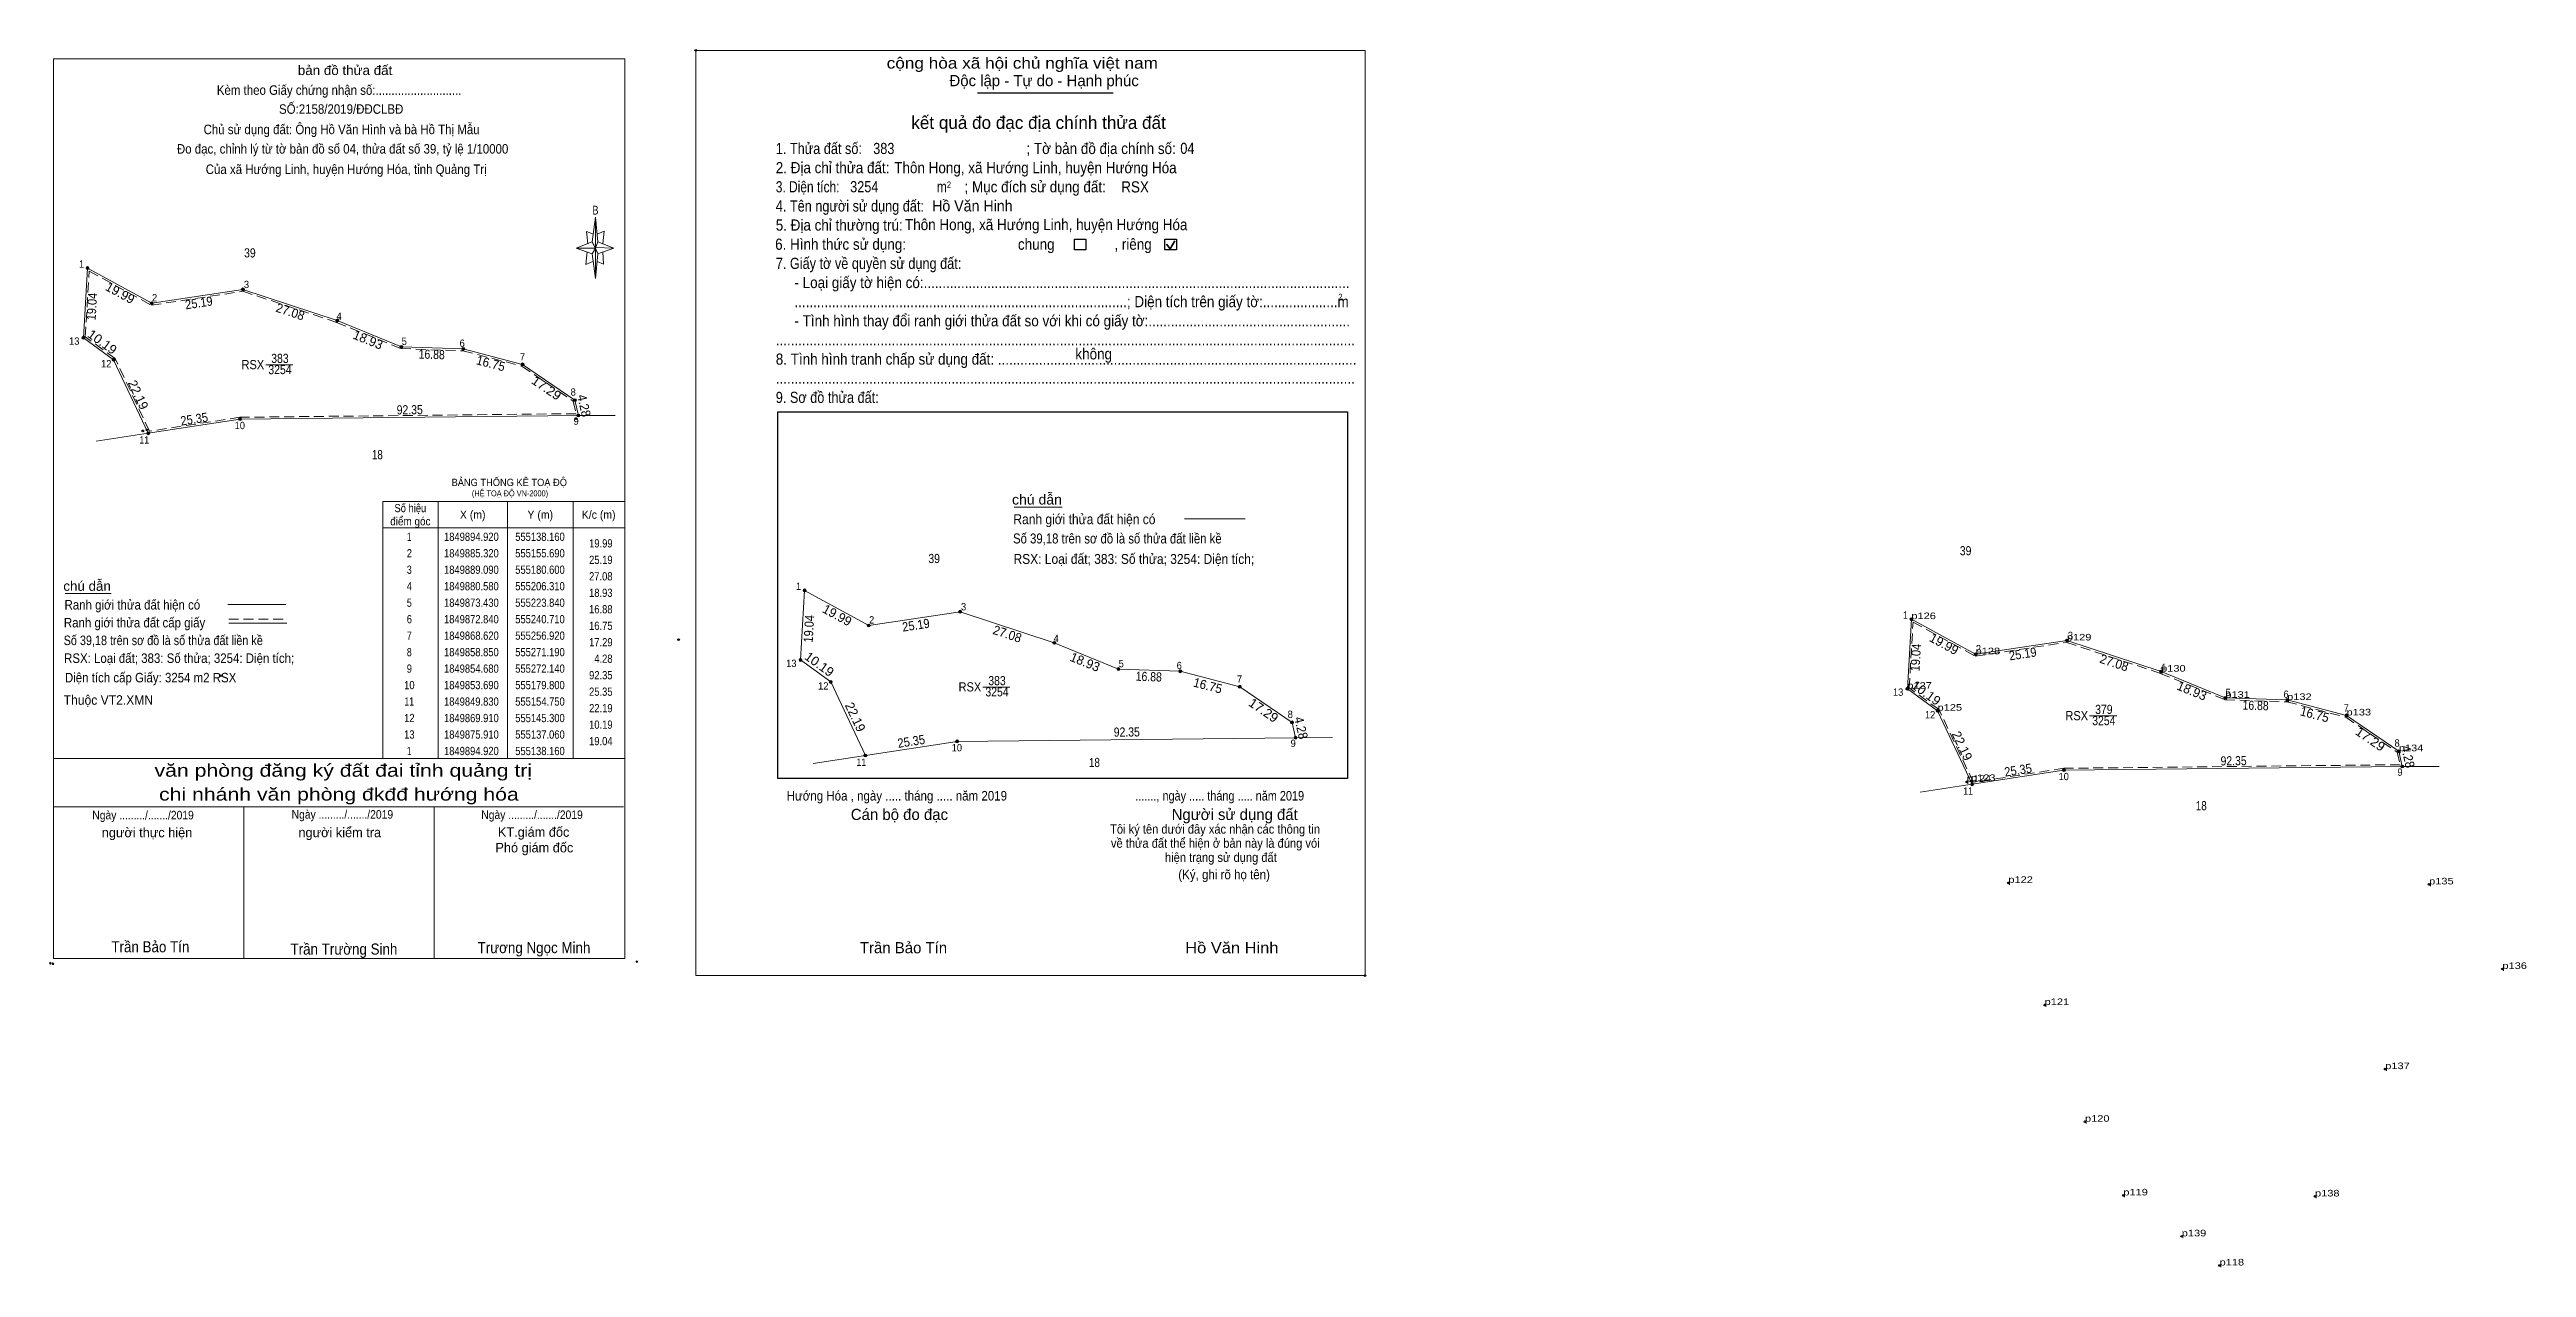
# Model space of a CAD drawing. Header units: metres. Extents: x 554630 to 555306, y 1849718 to 1850050.
import ezdxf
from ezdxf.enums import TextEntityAlignment as Align

# ---------------------------------------------------------------- set-up
doc = ezdxf.new("R2010")
doc.units = ezdxf.units.M
doc.header["$LTSCALE"] = 0.9
doc.header["$PDMODE"] = 32
doc.header["$PDSIZE"] = 0.45
doc.linetypes.add('MEDIUM_DASHED', pattern=[4.5, 3, -1.5])
for name, color, linetype, lineweight in [('1', 7, 'MEDIUM_DASHED', 13), ('17', 7, 'Continuous', 13), ('28', 7, 'Continuous', 13), ('5', 7, 'Continuous', 13), ('6', 7, 'Continuous', 13), ('63', 7, 'Continuous', 13), ('7', 7, 'Continuous', 25)]:
    doc.layers.add(name, color=color, linetype=linetype, lineweight=lineweight)
doc.layers.add('12', color=7, linetype='Continuous')

msp = doc.modelspace()

# ---------------------------------------------------------------- hatches: boundary and pattern name
at = {"layer": '63'}
for points in [[(554640.81, 1849990.77, 1), (554640.01, 1849990.77, 1)], [(554683.25, 1849984.94, 1), (554682.45, 1849984.94, 1)], [(554658.34, 1849981.17, 1), (554657.54, 1849981.17, 1)], [(554639.71, 1849971.76, 1), (554638.91, 1849971.76, 1)], [(554708.96, 1849976.43, 1), (554708.16, 1849976.43, 1)], [(554647.95, 1849965.76, 1), (554647.15, 1849965.76, 1)], [(554726.49, 1849969.28, 1), (554725.69, 1849969.28, 1)], [(554743.36, 1849968.69, 1), (554742.56, 1849968.69, 1)], [(554759.57, 1849964.47, 1), (554758.77, 1849964.47, 1)], [(554773.84, 1849954.7, 1), (554773.04, 1849954.7, 1)], [(554774.79, 1849950.53, 1), (554773.99, 1849950.53, 1)], [(554657.4, 1849945.68, 1), (554656.6, 1849945.68, 1)], [(554682.45, 1849949.54, 1), (554681.65, 1849949.54, 1)], [(554836.5, 1849902.78, 1), (554835.7, 1849902.78, 1)], [(554878.94, 1849896.95, 1), (554878.14, 1849896.95, 1)], [(554854.03, 1849893.18, 1), (554853.23, 1849893.18, 1)], [(555138.56, 1849894.92, 1), (555137.76, 1849894.92, 1)], [(555181, 1849889.09, 1), (555180.2, 1849889.09, 1)], [(554835.4, 1849883.77, 1), (554834.6, 1849883.77, 1)], [(554904.65, 1849888.44, 1), (554903.85, 1849888.44, 1)], [(555156.09, 1849885.32, 1), (555155.29, 1849885.32, 1)], [(554843.64, 1849877.77, 1), (554842.84, 1849877.77, 1)], [(554922.18, 1849881.29, 1), (554921.38, 1849881.29, 1)], [(554939.05, 1849880.7, 1), (554938.25, 1849880.7, 1)], [(554955.26, 1849876.48, 1), (554954.46, 1849876.48, 1)], [(555137.46, 1849875.91, 1), (555136.66, 1849875.91, 1)], [(555206.71, 1849880.58, 1), (555205.91, 1849880.58, 1)], [(555145.7, 1849869.91, 1), (555144.9, 1849869.91, 1)], [(555224.24, 1849873.43, 1), (555223.44, 1849873.43, 1)], [(555241.11, 1849872.84, 1), (555240.31, 1849872.84, 1)], [(554969.53, 1849866.71, 1), (554968.73, 1849866.71, 1)], [(554970.48, 1849862.54, 1), (554969.68, 1849862.54, 1)], [(555257.32, 1849868.62, 1), (555256.52, 1849868.62, 1)], [(554853.09, 1849857.69, 1), (554852.29, 1849857.69, 1)], [(554878.14, 1849861.55, 1), (554877.34, 1849861.55, 1)], [(555271.59, 1849858.85, 1), (555270.79, 1849858.85, 1)], [(555155.15, 1849849.83, 1), (555154.35, 1849849.83, 1)], [(555180.2, 1849853.69, 1), (555179.4, 1849853.69, 1)], [(555272.54, 1849854.68, 1), (555271.74, 1849854.68, 1)]]:
    msp.add_hatch(color=256, dxfattribs=at).paths.add_polyline_path(points)

# ---------------------------------------------------------------- linework, layer by layer
at = {"layer": '1'}
for points in [[(554640.86, 1849989.95), (554657.85, 1849980.65), (554682.81, 1849984.43), (554708.39, 1849975.96), (554725.98, 1849968.78), (554742.89, 1849968.19), (554758.96, 1849964.01), (554773, 1849954.4), (554773.76, 1849951.02), (554682.01, 1849950.04), (554657.29, 1849946.23), (554647.95, 1849966.09), (554639.82, 1849972)], [(555138.61, 1849894.1), (555155.6, 1849884.8), (555180.56, 1849888.58), (555206.14, 1849880.11), (555223.73, 1849872.93), (555240.64, 1849872.34), (555256.71, 1849868.16), (555270.75, 1849858.55), (555271.51, 1849855.17), (555179.76, 1849854.19), (555155.04, 1849850.38), (555145.7, 1849870.24), (555137.57, 1849876.15)]]:
    msp.add_lwpolyline(points, close=True, dxfattribs=at)
at = {"layer": '17'}
for p, q in [((554893.3, 1849925.48), (554906.44, 1849925.48)), ((554634.35, 1849901.96), (554646.9, 1849901.96))]:
    msp.add_line(p, q, dxfattribs=at)
at = {"layer": '28'}
for points in [[(554657, 1849945.68), (554682.05, 1849949.54), (554774.39, 1849950.53)], [(554852.69, 1849857.69), (554877.74, 1849861.55), (554970.08, 1849862.54)], [(555154.75, 1849849.83), (555179.8, 1849853.69), (555272.14, 1849854.68)]]:
    msp.add_lwpolyline(points, dxfattribs=at)
at = {"layer": '5'}
for p, q in [((554778.15, 1849997.95), (554779.01, 1850004.7)), ((554779.7, 1849997.95), (554784.04, 1849996.22)), ((554778.15, 1849994.65), (554773.81, 1849996.22)), ((554779.7, 1849994.65), (554779.01, 1849987.9)), ((554781.26, 1849991.88), (554779.53, 1849992.57)), ((554781.09, 1849995.18), (554781.26, 1849991.88)), ((554631.1, 1849856.85), (554787.03, 1849856.85)), ((554631.1, 1849843.68), (554786.68, 1849843.68)), ((554631.1, 1849843.68), (554786.68, 1849843.68)), ((554631.1, 1849843.68), (554786.68, 1849843.68)), ((554683.08, 1849802.28), (554683.08, 1849843.68)), ((554735.05, 1849802.28), (554735.05, 1849843.68))]:
    msp.add_line(p, q, dxfattribs=at)
for points in [[(554631.1, 1850047.95), (554787.03, 1850047.95), (554787.03, 1849802.28), (554631.1, 1849802.28)], [(554779.01, 1850004.7), (554779.7, 1849997.95), (554779.01, 1849996.22)], [(554779.01, 1849996.22), (554773.81, 1849996.22), (554778.15, 1849997.95), (554779.7, 1849994.65), (554784.04, 1849996.22), (554779.01, 1849996.38)], [(554779.01, 1849996.22), (554779.01, 1849987.9), (554778.15, 1849994.65)]]:
    msp.add_lwpolyline(points, close=True, dxfattribs=at)
for points in [[(554779.01, 1849996.22), (554778.15, 1849997.95), (554773.81, 1849996.22)], [(554778.49, 1850000.03), (554776.58, 1850000.72), (554776.93, 1849997.42)], [(554779.53, 1850000.03), (554781.43, 1850000.89), (554781.09, 1849997.42)], [(554776.76, 1849995.18), (554776.41, 1849991.71), (554778.31, 1849992.57)], [(554779.01, 1849996.22), (554779.7, 1849994.65), (554784.04, 1849996.22)], [(554787.03, 1849802.28), (554631.1, 1849802.28), (554631.1, 1849843.68)]]:
    msp.add_lwpolyline(points, dxfattribs=at)
for p in [(554630.28, 1849800.94), (554630.98, 1849800.82)]:
    msp.add_point(p, dxfattribs=at)
at = {"layer": '6'}
for p, q in [((554939.76, 1849922.32), (554956.35, 1849922.32)), ((554678.7, 1849898.94), (554694.54, 1849898.94)), ((554678.95, 1849893.86), (554694.78, 1849893.86))]:
    msp.add_line(p, q, dxfattribs=at)
at = {"layer": '6', "linetype": 'MEDIUM_DASHED'}
msp.add_line((554678.95, 1849894.95), (554694.88, 1849894.95), dxfattribs=at)
at = {"layer": '6'}
msp.add_point((554790.33, 1849801.41), dxfattribs=at)
at = {"layer": '63'}
for p, q in [((554689.05, 1849964.35), (554696.44, 1849964.35)), ((554774.39, 1849950.53), (554784.46, 1849950.55)), ((554657, 1849945.68), (554642.79, 1849943.49)), ((554736.09, 1849927.05), (554736.09, 1849856.85)), ((554754.99, 1849927.05), (554754.99, 1849856.85)), ((554772.99, 1849927.05), (554772.99, 1849856.85)), ((554720.97, 1849919.85), (554787.03, 1849919.85)), ((554884.74, 1849876.36), (554892.13, 1849876.36)), ((554970.08, 1849862.54), (554980.15, 1849862.56)), ((555186.8, 1849868.5), (555194.19, 1849868.5)), ((554852.69, 1849857.69), (554838.48, 1849855.5)), ((555154.75, 1849849.83), (555140.54, 1849847.64)), ((555272.14, 1849854.68), (555282.21, 1849854.7))]:
    msp.add_line(p, q, dxfattribs=at)
for points in [[(554640.41, 1849990.77), (554657.94, 1849981.17), (554682.85, 1849984.94), (554708.56, 1849976.43), (554726.09, 1849969.28), (554742.96, 1849968.69), (554759.17, 1849964.47), (554773.44, 1849954.7), (554774.39, 1849950.53), (554682.05, 1849949.54), (554657, 1849945.68), (554647.55, 1849965.76), (554639.31, 1849971.76)], [(554720.97, 1849927.05), (554787.03, 1849927.05), (554787.03, 1849856.85), (554720.97, 1849856.85)], [(554836.1, 1849902.78), (554853.63, 1849893.18), (554878.54, 1849896.95), (554904.25, 1849888.44), (554921.78, 1849881.29), (554938.65, 1849880.7), (554954.86, 1849876.48), (554969.13, 1849866.71), (554970.08, 1849862.54), (554877.74, 1849861.55), (554852.69, 1849857.69), (554843.24, 1849877.77), (554835, 1849883.77)], [(555138.16, 1849894.92), (555155.69, 1849885.32), (555180.6, 1849889.09), (555206.31, 1849880.58), (555223.84, 1849873.43), (555240.71, 1849872.84), (555256.92, 1849868.62), (555271.19, 1849858.85), (555272.14, 1849854.68), (555179.8, 1849853.69), (555154.75, 1849849.83), (555145.3, 1849869.91), (555137.06, 1849875.91)]]:
    msp.add_lwpolyline(points, close=True, dxfattribs=at)
for centre in [(554640.41, 1849990.77), (554682.85, 1849984.94), (554657.94, 1849981.17), (554639.31, 1849971.76), (554708.56, 1849976.43), (554647.55, 1849965.76), (554726.09, 1849969.28), (554742.96, 1849968.69), (554759.17, 1849964.47), (554773.44, 1849954.7), (554774.39, 1849950.53), (554657, 1849945.68), (554682.05, 1849949.54), (554836.1, 1849902.78), (554878.54, 1849896.95), (554853.63, 1849893.18), (555138.16, 1849894.92), (555180.6, 1849889.09), (554835, 1849883.77), (554904.25, 1849888.44), (555155.69, 1849885.32), (554843.24, 1849877.77), (554921.78, 1849881.29), (554938.65, 1849880.7), (554954.86, 1849876.48), (555137.06, 1849875.91), (555206.31, 1849880.58), (555145.3, 1849869.91), (555223.84, 1849873.43), (555240.71, 1849872.84), (554969.13, 1849866.71), (554970.08, 1849862.54), (555256.92, 1849868.62), (554852.69, 1849857.69), (554877.74, 1849861.55), (555271.19, 1849858.85), (555154.75, 1849849.83), (555179.8, 1849853.69), (555272.14, 1849854.68)]:
    msp.add_circle(centre, 0.4, dxfattribs=at)
at = {"layer": '7'}
for p, q in [((554883.34, 1850038.65), (554920.28, 1850038.65)), ((554828.81, 1849951.53), (554984.32, 1849951.53)), ((554984.32, 1849951.53), (554984.32, 1849851.42))]:
    msp.add_line(p, q, dxfattribs=at)
at = {"layer": '7', "lineweight": 35}
for p, q in [((554935.9, 1849996), (554937.17, 1849998.26)), ((554934.86, 1849997.35), (554935.9, 1849996))]:
    msp.add_line(p, q, dxfattribs=at)
at = {"layer": '7', "lineweight": 13}
msp.add_lwpolyline([(554806.41, 1850050.23), (554989.07, 1850050.23), (554989.07, 1849797.58), (554806.41, 1849797.58)], close=True, dxfattribs=at)
at = {"layer": '7'}
for points in [[(554909.77, 1849998.7), (554912.91, 1849998.7), (554912.91, 1849995.78), (554909.77, 1849995.78)], [(554934.46, 1849998.7), (554937.59, 1849998.7), (554937.59, 1849995.78), (554934.46, 1849995.78)]]:
    msp.add_lwpolyline(points, close=True, dxfattribs=at)
msp.add_lwpolyline([(554984.32, 1849851.42), (554828.81, 1849851.42), (554828.81, 1849951.53)], dxfattribs=at)
for p in [(554806.41, 1850050.23), (554640.41, 1849990.77), (554682.86, 1849984.94), (554657.94, 1849981.17), (554639.31, 1849971.76), (554708.56, 1849976.43), (554647.55, 1849965.76), (554726.09, 1849969.28), (554742.96, 1849968.69), (554759.17, 1849964.48), (554773.44, 1849954.7), (554655.5, 1849946.33), (554656.67, 1849946.57), (554773.75, 1849949.63), (554836.1, 1849902.78), (554878.55, 1849896.95), (554801.71, 1849889.32), (554853.63, 1849893.18), (555138.16, 1849894.92), (554835, 1849883.77), (554904.25, 1849888.44), (555155.69, 1849885.32), (555180.6, 1849889.09), (554676.77, 1849879.47), (554843.24, 1849877.77), (554921.78, 1849881.29), (554938.65, 1849880.7), (554954.86, 1849876.49), (555137.06, 1849875.91), (555206.31, 1849880.58), (555145.3, 1849869.91), (555223.84, 1849873.43), (555240.71, 1849872.84), (554969.13, 1849866.71), (555256.92, 1849868.62), (555271.19, 1849858.85), (555153.25, 1849850.48), (555154.42, 1849850.72), (555164.63, 1849822.9), (555279.46, 1849822.48), (554989.07, 1849797.58), (555299.46, 1849799.4), (555174.52, 1849789.55), (555267.48, 1849772.05), (555185.54, 1849757.68), (555196, 1849737.56), (555248.32, 1849737.28), (555211.95, 1849726.39), (555222.27, 1849718.43)]:
    msp.add_point(p, dxfattribs=at)

# ---------------------------------------------------------------- texts
at = {"layer": '1'}
for s, width, p in [('39', 0.85, (554684.735, 1849993.68)), ('RSX', 0.9, (554685.54, 1849963.17)), ('3254', 0.85, (554692.935, 1849961.81)), ('383', 0.85, (554692.93, 1849964.87)), ('18', 0.8, (554719.52, 1849938.59)), ('39', 0.85, (554871.475, 1849910.23)), ('39', 0.85, (555152.965, 1849912.35)), ('RSX', 0.9, (554881.23, 1849875.18)), ('3254', 0.85, (554888.625, 1849873.82)), ('383', 0.85, (554888.62, 1849876.88)), ('RSX', 0.9, (555183.29, 1849867.32)), ('379', 0.85, (555190.685, 1849869.02)), ('3254', 0.85, (555190.685, 1849865.96)), ('18', 0.8, (554915.21, 1849854.53)), ('18', 0.8, (555217.27, 1849842.74))]:
    msp.add_text(s, height=2.5, dxfattribs=dict(at, width=width)).set_placement(p, align=Align.CENTER)
for s, height, width, p in [('BẢNG THỐNG KÊ TOẠ ĐỘ ', 1.992, 0.95, (554739.77, 1849931.26)), ('(HỆ TOẠ ĐỘ VN-2000)', 1.611, 0.9, (554745.31, 1849928.46)), ('Hướng Hóa , ngày ..... tháng ..... năm 2019', 2.614, 0.9, (554831.23, 1849845.39)), ('Hồ Văn Hinh', 3.05, 1.1, (554939.99, 1849803.67))]:
    msp.add_text(s, height=height, dxfattribs=dict(at, width=width)).set_placement(p)
msp.add_text('Trần Bảo Tín', height=3.05, dxfattribs=at).set_placement((554851.21, 1849803.67))
at = {"layer": '12', "width": 1.25}
for s, p in [('p126', (555138.16, 1849894.92)), ('p129', (555180.6, 1849889.09)), ('p128', (555155.69, 1849885.32)), ('p127', (555137.06, 1849875.91)), ('p130', (555206.31, 1849880.58)), ('p125', (555145.3, 1849869.91)), ('p131', (555223.84, 1849873.43)), ('p132', (555240.71, 1849872.84)), ('p133', (555256.92, 1849868.62)), ('p134', (555271.19, 1849858.85)), ('p124', (555153.25, 1849850.48)), ('p123', (555154.42, 1849850.72)), ('p122', (555164.63, 1849822.9)), ('p135', (555279.46, 1849822.48)), ('p136', (555299.46, 1849799.4)), ('p121', (555174.52, 1849789.55)), ('p137', (555267.48, 1849772.05)), ('p120', (555185.54, 1849757.68)), ('p119', (555196, 1849737.56)), ('p138', (555248.32, 1849737.28)), ('p139', (555211.95, 1849726.39)), ('p118', (555222.27, 1849718.43))]:
    msp.add_text(s, height=1.8, dxfattribs=at).set_placement(p)
at = {"layer": '5'}
for s, height, width, p in [('bản đồ thửa đất', 2.599, 1.05, (554710.705, 1850043.48)), ('Kèm theo Giấy chứng nhận số:...........................', 2.599, 0.9, (554709.095, 1850038.08)), ('SỐ:2158/2019/ĐĐCLBĐ', 2.6, 0.9, (554709.645, 1850032.9)), ('Đo đạc, chỉnh lý từ tờ bản đồ số 04, thửa đất số 39, tỷ lệ 1/10000 ', 2.6, 0.9, (554710.48, 1850022.03)), ('Chủ sử dụng đất: Ông Hồ Văn Hình và bà Hồ Thị Mẫu', 2.6, 0.9, (554709.755, 1850027.34)), ('Của xã Hướng Linh, huyện Hướng Hóa, tỉnh Quảng Trị', 2.6, 0.9, (554711.01, 1850016.46)), ('B', 2.387, 0.75, (554779.055, 1850005.39)), ('văn phòng đăng ký đất đai tỉnh quảng trị', 3.465, 1.25, (554710.23, 1849851.89)), ('chi nhánh văn phòng đkđđ hướng hóa', 3.465, 1.25, (554709.025, 1849845.38)), ('Ngày ........./......./2019', 2.339, 0.9, (554655.575, 1849840.24)), ('Ngày ........./......./2019', 2.339, 0.9, (554709.97, 1849840.43)), ('Ngày ........./......./2019', 2.339, 0.9, (554761.73, 1849840.34)), ('Trần Bảo Tín', 3.03, 0.9, (554657.575, 1849803.94)), ('Trần Trường Sinh', 3.03, 0.9, (554710.395, 1849803.32)), ('Trương Ngọc Minh', 3.03, 0.9, (554762.265, 1849803.71))]:
    msp.add_text(s, height=height, dxfattribs=dict(at, width=width)).set_placement(p, align=Align.CENTER)
for s, height, p in [('người thực hiện', 2.599, (554656.66, 1849835.36)), ('người kiểm tra', 2.599, (554709.265, 1849835.38)), ('KT.giám đốc', 2.6, (554762.165, 1849835.49)), ('Phó giám đốc', 2.6, (554762.365, 1849831.23))]:
    msp.add_text(s, height=height, dxfattribs=at).set_placement(p, align=Align.CENTER)
at = {"layer": '6'}
for s, height, width, p in [('RSX', 3.05, 0.9, (554922.53, 1850011.42)), ('Hồ Văn Hinh', 3.05, 0.95, (554870.91, 1850006.24)), ('chú dẫn', 2.723, 1.05, (554892.73, 1849926.21)), ('Ranh giới thửa đất hiện có ', 2.723, 0.9, (554893.09, 1849920.85)), ('Số 39,18 trên sơ đồ là số thửa đất liền kề', 2.723, 0.85, (554893, 1849915.58)), ('RSX: Loại đất; 383: Số thửa; 3254: Diện tích;', 2.72, 0.9, (554893.13, 1849909.99)), ('chú dẫn', 2.599, 1.05, (554633.81, 1849902.66)), ('Ranh giới thửa đất hiện có ', 2.599, 0.9, (554634.15, 1849897.54)), ('Số 39,18 trên sơ đồ là số thửa đất liền kề', 2.6, 0.85, (554633.91, 1849887.83)), ('Ranh giới thửa đất cấp giấy', 2.599, 0.9, (554633.97, 1849892.66)), ('RSX: Loại đất; 383: Số thửa; 3254: Diện tích;', 2.6, 0.9, (554634.02, 1849882.96)), ('Diện tích cấp Giấy: 3254 m2 RSX', 2.6, 0.9, (554634.25, 1849877.65)), ('Thuộc VT2.XMN', 2.6, 0.95, (554633.91, 1849871.54))]:
    msp.add_text(s, height=height, dxfattribs=dict(at, width=width)).set_placement(p)
at = {"layer": '63'}
for s, height, width, p in [(' 1', 2, 0.9, (554639.45, 1849990.89)), (' 3', 2, 0.95, (554684.52, 1849985.31)), (' 2', 2, 0.95, (554659.43, 1849981.7)), (' 4', 2, 0.95, (554709.79, 1849976.63)), (' 13', 2, 0.95, (554638.21, 1849969.84)), (' 5', 2, 0.95, (554727.56, 1849969.77)), (' 6', 2, 0.95, (554743.37, 1849969.26)), (' 12', 2, 0.95, (554646.94, 1849963.68)), (' 7', 2, 0.95, (554759.82, 1849965.54)), (' 8', 2, 0.95, (554773.68, 1849955.93)), (' 11', 2, 0.9, (554657.24, 1849942.85)), (' 10', 2, 0.95, (554683.39, 1849946.8)), (' 9', 2, 0.95, (554774.47, 1849947.99)), ('19.99', 2.25, 0.85, (554783.71, 1849914.49)), ('25.19', 2.25, 0.85, (554783.71, 1849909.99)), ('27.08', 2.25, 0.85, (554783.7, 1849905.49)), ('18.93', 2.25, 0.85, (554783.7, 1849900.99)), (' 1', 2, 0.9, (554835.14, 1849902.9)), ('16.88', 2.25, 0.85, (554783.7, 1849896.49)), (' 3', 2, 0.95, (554880.21, 1849897.32)), (' 1', 2, 0.9, (555137.2, 1849895.04)), ('16.75', 2.25, 0.85, (554783.7, 1849891.99)), ('17.29', 2.25, 0.85, (554783.71, 1849887.49)), (' 2', 2, 0.95, (554855.12, 1849893.71)), (' 4', 2, 0.95, (554905.48, 1849888.64)), (' 3', 2, 0.95, (555182.27, 1849889.46)), ('4.28', 2.25, 0.85, (554783.7, 1849882.99)), (' 13', 2, 0.95, (554833.9, 1849881.85)), (' 5', 2, 0.95, (554923.25, 1849881.78)), (' 6', 2, 0.95, (554939.06, 1849881.27)), (' 2', 2, 0.95, (555157.18, 1849885.85)), (' 4', 2, 0.95, (555207.54, 1849880.78)), ('92.35', 2.25, 0.85, (554783.7, 1849878.49)), ('25.35', 2.25, 0.85, (554783.7, 1849873.99)), (' 12', 2, 0.95, (554842.63, 1849875.69)), (' 7', 2, 0.95, (554955.51, 1849877.55)), (' 13', 2, 0.95, (555135.96, 1849873.99)), ('22.19', 2.25, 0.85, (554783.71, 1849869.49)), (' 8', 2, 0.95, (554969.37, 1849867.94)), (' 12', 2, 0.95, (555144.69, 1849867.83)), (' 5', 2, 0.95, (555225.31, 1849873.92)), (' 6', 2, 0.95, (555241.12, 1849873.41)), (' 7', 2, 0.95, (555257.57, 1849869.69)), ('19.04', 2.25, 0.85, (554783.7, 1849860.49)), ('10.19', 2.25, 0.85, (554783.71, 1849864.99)), (' 11', 2, 0.9, (554852.93, 1849854.86)), (' 10', 2, 0.95, (554879.08, 1849858.81)), (' 9', 2, 0.95, (554970.16, 1849860)), (' 8', 2, 0.95, (555271.43, 1849860.08)), (' 11', 2, 0.9, (555154.99, 1849847)), (' 10', 2, 0.95, (555181.14, 1849850.95)), (' 9', 2, 0.95, (555272.22, 1849852.14))]:
    msp.add_text(s, height=height, dxfattribs=dict(at, width=width)).set_placement(p, align=Align.RIGHT)
for s, rotation, p in [('19.99', 331.293, (554648.7196, 1849982.8956)), ('18.93', 337.811, (554716.4929, 1849970.0411)), ('22.19', 295.202, (554653.1273, 1849955.6422)), ('19.99', 331.293, (554844.4096, 1849894.9056)), ('19.99', 331.293, (555146.4696, 1849887.0456)), ('18.93', 337.811, (554912.1829, 1849882.0511)), ('18.93', 337.811, (555214.2429, 1849874.1911)), ('22.19', 295.202, (554848.8173, 1849867.6523)), ('22.19', 295.202, (555150.8773, 1849859.7923))]:
    msp.add_text(s, height=2.5, rotation=rotation, dxfattribs=at).set_placement(p, align=Align.CENTER)
for s, rotation, width, p in [('19.04', 86.688, 0.9, (554642.844, 1849980.2078)), ('25.19', 8.606, 0.9, (554670.9879, 1849980.0487)), ('27.08', 341.685, 0.95, (554695.3672, 1849977.6831)), ('10.19', 323.94, 1.05, (554643.7142, 1849969.6092)), ('16.88', 357.997, 0.85, (554734.3163, 1849965.9732)), ('16.75', 345.408, 0.95, (554750.1551, 1849963.5446)), ('17.29', 325.602, 1.05, (554764.9638, 1849956.9879)), ('25.35', 8.76, 0.9, (554669.7246, 1849948.3255)), ('92.35', 0.614, 0.85, (554728.3616, 1849950.8486)), ('4.28', 282.834, 0.95, (554774.7083, 1849952.9427)), ('19.04', 86.688, 0.9, (554838.534, 1849892.2178)), ('25.19', 8.606, 0.9, (554866.6779, 1849892.0587)), ('27.08', 341.685, 0.95, (554891.0572, 1849889.6931)), ('10.19', 323.94, 1.05, (554839.4042, 1849881.6192)), ('19.04', 86.688, 0.9, (555140.594, 1849884.3578)), ('25.19', 8.606, 0.9, (555168.7379, 1849884.1987)), ('27.08', 341.685, 0.95, (555193.1172, 1849881.8331)), ('16.88', 357.997, 0.85, (554930.0063, 1849877.9832)), ('16.75', 345.408, 0.95, (554945.8451, 1849875.5546)), ('10.19', 323.94, 1.05, (555141.4642, 1849873.7592)), ('17.29', 325.602, 1.05, (554960.6538, 1849868.9979)), ('16.88', 357.997, 0.85, (555232.0663, 1849870.1232)), ('16.75', 345.408, 0.95, (555247.9051, 1849867.6946)), ('25.35', 8.76, 0.9, (554865.4146, 1849860.3355)), ('92.35', 0.614, 0.85, (554924.0516, 1849862.8586)), ('4.28', 282.834, 0.95, (554970.3983, 1849864.9527)), ('17.29', 325.602, 1.05, (555262.7138, 1849861.1379)), ('92.35', 0.614, 0.85, (555226.1116, 1849854.9986)), ('4.28', 282.834, 0.95, (555272.4583, 1849857.0927)), ('25.35', 8.76, 0.9, (555167.4746, 1849852.4755))]:
    msp.add_text(s, height=2.5, rotation=rotation, dxfattribs=dict(at, width=width)).set_placement(p, align=Align.CENTER)
for s, width, p in [('Số hiệu', 0.85, (554728.525, 1849924.12)), ('X (m)', 0.95, (554745.54, 1849922.32)), ('Y (m)', 0.95, (554763.98, 1849922.32)), ('K/c (m)', 0.95, (554779.92, 1849922.32)), ('điểm góc', 0.9, (554728.53, 1849920.52)), (' 1', 0.75, (554727.895, 1849916.29)), ('1849894.920', 0.85, (554745.18, 1849916.29)), ('555138.160', 0.85, (554763.9, 1849916.29)), (' 2', 0.85, (554727.895, 1849911.79)), ('1849885.320', 0.85, (554745.18, 1849911.79)), ('555155.690', 0.85, (554763.9, 1849911.79)), (' 4', 0.85, (554727.89, 1849902.79)), (' 3', 0.8, (554727.9, 1849907.29)), ('1849889.090', 0.85, (554745.18, 1849907.29)), ('1849880.580', 0.85, (554745.18, 1849902.79)), ('555180.600', 0.85, (554763.9, 1849907.29)), ('555206.310', 0.85, (554763.9, 1849902.79)), (' 5', 0.8, (554727.9, 1849898.29)), ('1849873.430', 0.85, (554745.18, 1849898.29)), ('555223.840', 0.85, (554763.9, 1849898.29)), (' 6', 0.85, (554727.895, 1849893.79)), (' 7', 0.8, (554727.9, 1849889.29)), ('1849872.840', 0.85, (554745.18, 1849893.79)), ('1849868.620', 0.85, (554745.18, 1849889.29)), ('555240.710', 0.85, (554763.9, 1849893.79)), ('555256.920', 0.85, (554763.9, 1849889.29)), (' 8', 0.8, (554727.9, 1849884.79)), ('1849858.850', 0.85, (554745.18, 1849884.79)), ('555271.190', 0.85, (554763.9, 1849884.79)), (' 10', 0.85, (554727.895, 1849875.79)), (' 9', 0.85, (554727.895, 1849880.29)), ('1849854.680', 0.85, (554745.18, 1849880.29)), ('1849853.690', 0.85, (554745.18, 1849875.79)), ('555272.140', 0.85, (554763.9, 1849880.29)), ('555179.800', 0.85, (554763.9, 1849875.79)), (' 11', 0.8, (554727.89, 1849871.29)), ('1849849.830', 0.85, (554745.18, 1849871.29)), ('555154.750', 0.85, (554763.9, 1849871.29)), (' 12', 0.85, (554727.89, 1849866.79)), (' 13', 0.85, (554727.895, 1849862.29)), ('1849869.910', 0.85, (554745.18, 1849866.79)), ('1849875.910', 0.85, (554745.18, 1849862.29)), ('555145.300', 0.85, (554763.9, 1849866.79)), ('555137.060', 0.85, (554763.9, 1849862.29)), (' 1', 0.75, (554727.895, 1849857.79)), ('1849894.920', 0.85, (554745.18, 1849857.79)), ('555138.160', 0.85, (554763.9, 1849857.79))]:
    msp.add_text(s, height=2.25, dxfattribs=dict(at, width=width)).set_placement(p, align=Align.CENTER)
at = {"layer": '7'}
for s, height, width, p in [('cộng hòa xã hội chủ nghĩa việt nam', 3.049, 1.15, (554858.52, 1850045.24)), ('1. Thửa đất số:', 3.049, 0.85, (554828.25, 1850021.91)), ('383', 3.05, 0.85, (554854.84, 1850021.91)), ('; Tờ bản đồ địa chính số:', 3.049, 0.9, (554896.66, 1850021.91)), ('04', 3.05, 0.85, (554938.65, 1850021.94)), ('2. Địa chỉ thửa đất:', 3.049, 0.9, (554828.25, 1850016.67)), ('Thôn Hong, xã Hướng Linh, huyện Hướng Hóa', 3.05, 0.9, (554860.58, 1850016.67)), ('3. Diện tích:', 3.049, 0.8, (554828.25, 1850011.45)), ('3254', 3.05, 0.85, (554848.55, 1850011.47)), ('m', 3.049, 0.8, (554872.22, 1850011.45)), ('2', 1.742, 0.8, (554874.95, 1850012.66)), ('; Mục đích sử dụng đất:', 3.049, 0.9, (554879.76, 1850011.45)), ('4. Tên người sử dụng đất:', 3.049, 0.85, (554828.25, 1850006.22)), ('Thôn Hong, xã Hướng Linh, huyện Hướng Hóa', 3.05, 0.9, (554863.52, 1850001.13)), ('6. Hình thức sử dụng:', 3.049, 0.9, (554828.08, 1849995.77)), ('5. Địa chỉ thường trú:', 3.049, 0.9, (554828.25, 1850001)), ('chung                , riêng', 3.049, 0.9, (554894.34, 1849995.77)), ('7. Giấy tờ về quyền sử dụng đất:', 3.049, 0.85, (554828.25, 1849990.54)), ('     - Loại giấy tờ hiện có:..................................................................................................................', 3.049, 0.9, (554828.25, 1849985.31)), ('     - Tình hình thay đổi ranh giới thửa đất so với khi có giấy tờ:......................................................', 3.049, 0.9, (554828.25, 1849974.86)), ('     .........................................................................................; Diện tích trên giấy tờ:....................m', 3.049, 0.9, (554828.25, 1849980.09)), ('2', 1.742, 0.8, (554981.77, 1849982.01)), ('8. Tình hình tranh chấp sử dụng đất: ................................................................................................', 3.049, 0.9, (554828.25, 1849964.4)), ('...........................................................................................................................................................', 3.049, 0.9, (554828.25, 1849969.64)), ('không', 3.049, 0.9, (554910.02, 1849965.83)), ('9. Sơ đồ thửa đất:', 3.049, 0.85, (554828.25, 1849953.95)), ('...........................................................................................................................................................', 3.049, 0.9, (554828.25, 1849959.18)), ('......., ngày ..... tháng ..... năm 2019', 2.614, 0.85, (554926.35, 1849845.39)), ('(Ký, ghi rõ họ tên)', 2.614, 0.9, (554938.1, 1849823.89))]:
    msp.add_text(s, height=height, dxfattribs=dict(at, width=width)).set_placement(p)
for s, p in [('Độc lập - Tự do - Hạnh phúc', (554875.65, 1850040.44)), ('Cán bộ đo đạc', (554848.73, 1849840.07)), ('Người sử dụng đất', (554936.28, 1849840.07))]:
    msp.add_text(s, height=3.049, dxfattribs=at).set_placement(p)
msp.add_text('kết quả đo đạc địa chính thửa đất', height=3.485, dxfattribs=at).set_placement((554899.965, 1850028.77), align=Align.CENTER)
at = {"layer": '7', "width": 0.9}
for s, p in [('Tôi ký tên dưới đây xác nhận các thông tin', (554948.13, 1849836.34)), ('về thửa đất thể hiện ở bản này là đúng vói', (554948.19, 1849832.49)), ('hiện trạng sử dụng đất', (554949.72, 1849828.62))]:
    msp.add_text(s, height=2.519, dxfattribs=at).set_placement(p, align=Align.CENTER)

doc.saveas('drawing.dxf')
